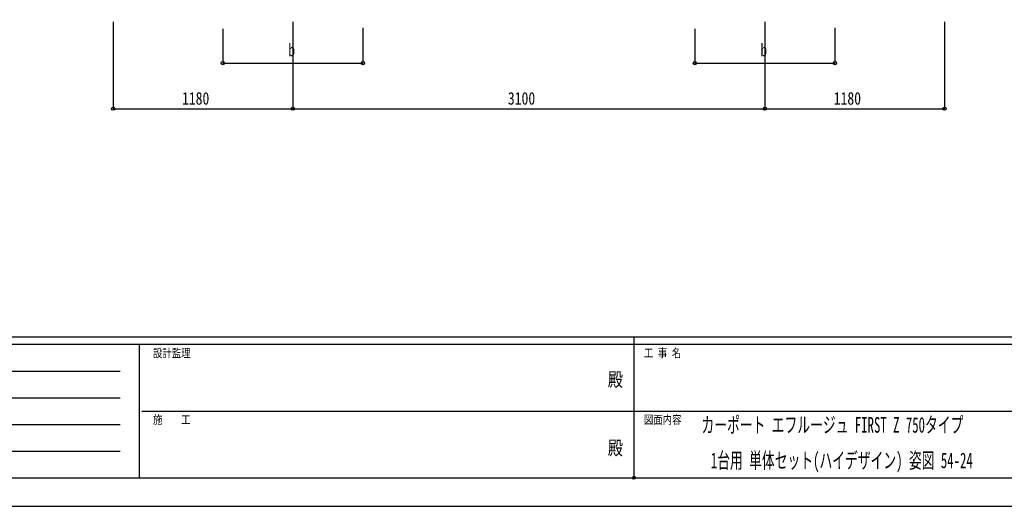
# Model space of a CAD drawing. Units: millimetres, scale not verified. Extents: x -10512 to 10512, y -7425 to 7425.
# Drawn here: x -4046 to 2420, y -7425 to -4228 of the extents above; entities that cross this region are included whole.
import ezdxf
from ezdxf.enums import TextEntityAlignment as Align

# ---------------------------------------------------------------- set-up
doc = ezdxf.new("R2010")
doc.units = ezdxf.units.MM
doc.header["$LTSCALE"] = 40
doc.header["$PDMODE"] = 32
doc.header["$PDSIZE"] = 20
for name, color, linetype in [('0-2_USER1', 3, 'Continuous'), ('0-6_YKK_D', 6, 'Continuous'), ('0-7_YKK_ZWAK', 7, 'Continuous')]:
    doc.layers.add(name, color=color, linetype=linetype)
doc.styles.add('ＭＳ ゴシック', font='')
doc.styles.get('ＭＳ ゴシック').set_extended_font_data('MS Gothic')

msp = doc.modelspace()

# ---------------------------------------------------------------- linework, layer by layer
at = {"layer": '0-6_YKK_D'}
for p, q in [((-3432.45, -4242.5), (-3432.45, -4813.5)), ((-2252.45, -4242.5), (-2252.45, -4813.5)), ((-2252.45, -4242.5), (-2252.45, -4813.5)), ((847.55, -4242.5), (847.55, -4813.5)), ((847.55, -4242.5), (847.55, -4813.5)), ((2027.55, -4242.5), (2027.55, -4813.5)), ((-2712.45, -4287.45), (-2712.45, -4513.5)), ((-1792.45, -4281.89), (-1792.45, -4513.5)), ((387.55, -4287.45), (387.55, -4513.5)), ((1307.55, -4281.89), (1307.55, -4513.5)), ((-2712.45, -4512.5), (-1792.45, -4512.5)), ((387.55, -4512.5), (1307.55, -4512.5)), ((-3432.45, -4812.5), (-2252.45, -4812.5)), ((-2252.45, -4812.5), (847.55, -4812.5)), ((847.55, -4812.5), (2027.55, -4812.5))]:
    msp.add_line(p, q, dxfattribs=at)
for centre in [(-2712.45, -4512.5), (-1792.45, -4512.5), (387.55, -4512.5), (1307.55, -4512.5), (-3432.45, -4812.5), (-2252.45, -4812.5), (-2252.45, -4812.5), (847.55, -4812.5), (847.55, -4812.5), (2027.55, -4812.5)]:
    msp.add_circle(centre, 10.62, dxfattribs=at)
at = {"layer": '0-7_YKK_ZWAK'}
for p, q in [((9737.55, -6312.5), (-9762.45, -6312.5)), ((-12.45, -6312.5), (-12.45, -7237.5)), ((-3262.45, -6362.5), (-9762.45, -6362.5)), ((-3262.45, -6362.5), (-3262.45, -7237.5)), ((-12.45, -6362.5), (-3262.45, -6362.5)), ((3237.55, -6362.5), (-12.45, -6362.5)), ((-9656.2, -6537.5), (-3387.45, -6537.5)), ((-9656.2, -6712.5), (-3387.45, -6712.5)), ((-3243.7, -6800), (-12.45, -6800)), ((-12.45, -6800), (3237.55, -6800)), ((-9656.2, -6887.5), (-3387.45, -6887.5)), ((-9656.2, -7062.5), (-3387.45, -7062.5)), ((-9762.45, -7237.5), (-3262.45, -7237.5)), ((-3262.45, -7237.5), (-12.45, -7237.5)), ((-12.45, -7237.5), (3237.55, -7237.5))]:
    msp.add_line(p, q, dxfattribs=at)
msp.add_lwpolyline([(-10512.5, -7425), (10512.5, -7425), (10512.5, 7425), (-10512.5, 7425)], close=True, dxfattribs=at)
msp.add_point((-12.45, -7237.5), dxfattribs=at)

# ---------------------------------------------------------------- texts
at = {"layer": '0-2_USER1', "style": 'ＭＳ ゴシック', "width": 0.6}
for s, p in [('カーポート エフルージュ FIRST Z 750タイプ\u3000', (430.95, -6972.08)), ('1台用 単体セット(ハイデザイン) 姿図 54-24', (492.55, -7205.42))]:
    msp.add_text(s, height=102.6, dxfattribs=at).set_placement(p, align=Align.BOTTOM_LEFT)
at = {"layer": '0-6_YKK_D', "style": 'ＭＳ ゴシック', "width": 0.8}
for s, p in [('b', (-2282.45, -4492.5)), ('b', (817.55, -4492.5)), ('1180', (-2980.45, -4810.5)), ('3100', (-840.45, -4810.5)), ('1180', (1299.55, -4810.5))]:
    msp.add_text(s, height=82.48, dxfattribs=at).set_placement(p, align=Align.BOTTOM_LEFT)
at = {"layer": '0-7_YKK_ZWAK', "style": 'ＭＳ ゴシック', "width": 0.8}
for s, height, p in [('設計監理', 54.99, (-3170.78, -6462.5)), ('工 事 名', 54.99, (53.17, -6462.5)), ('殿', 91.64, (-184.17, -6664.58)), ('施\u3000\u3000工', 54.99, (-3170.78, -6900)), ('図面内容', 54.99, (53.17, -6900)), ('殿', 91.64, (-184.17, -7114.58))]:
    msp.add_text(s, height=height, dxfattribs=at).set_placement(p, align=Align.BOTTOM_LEFT)

doc.saveas('drawing.dxf')
